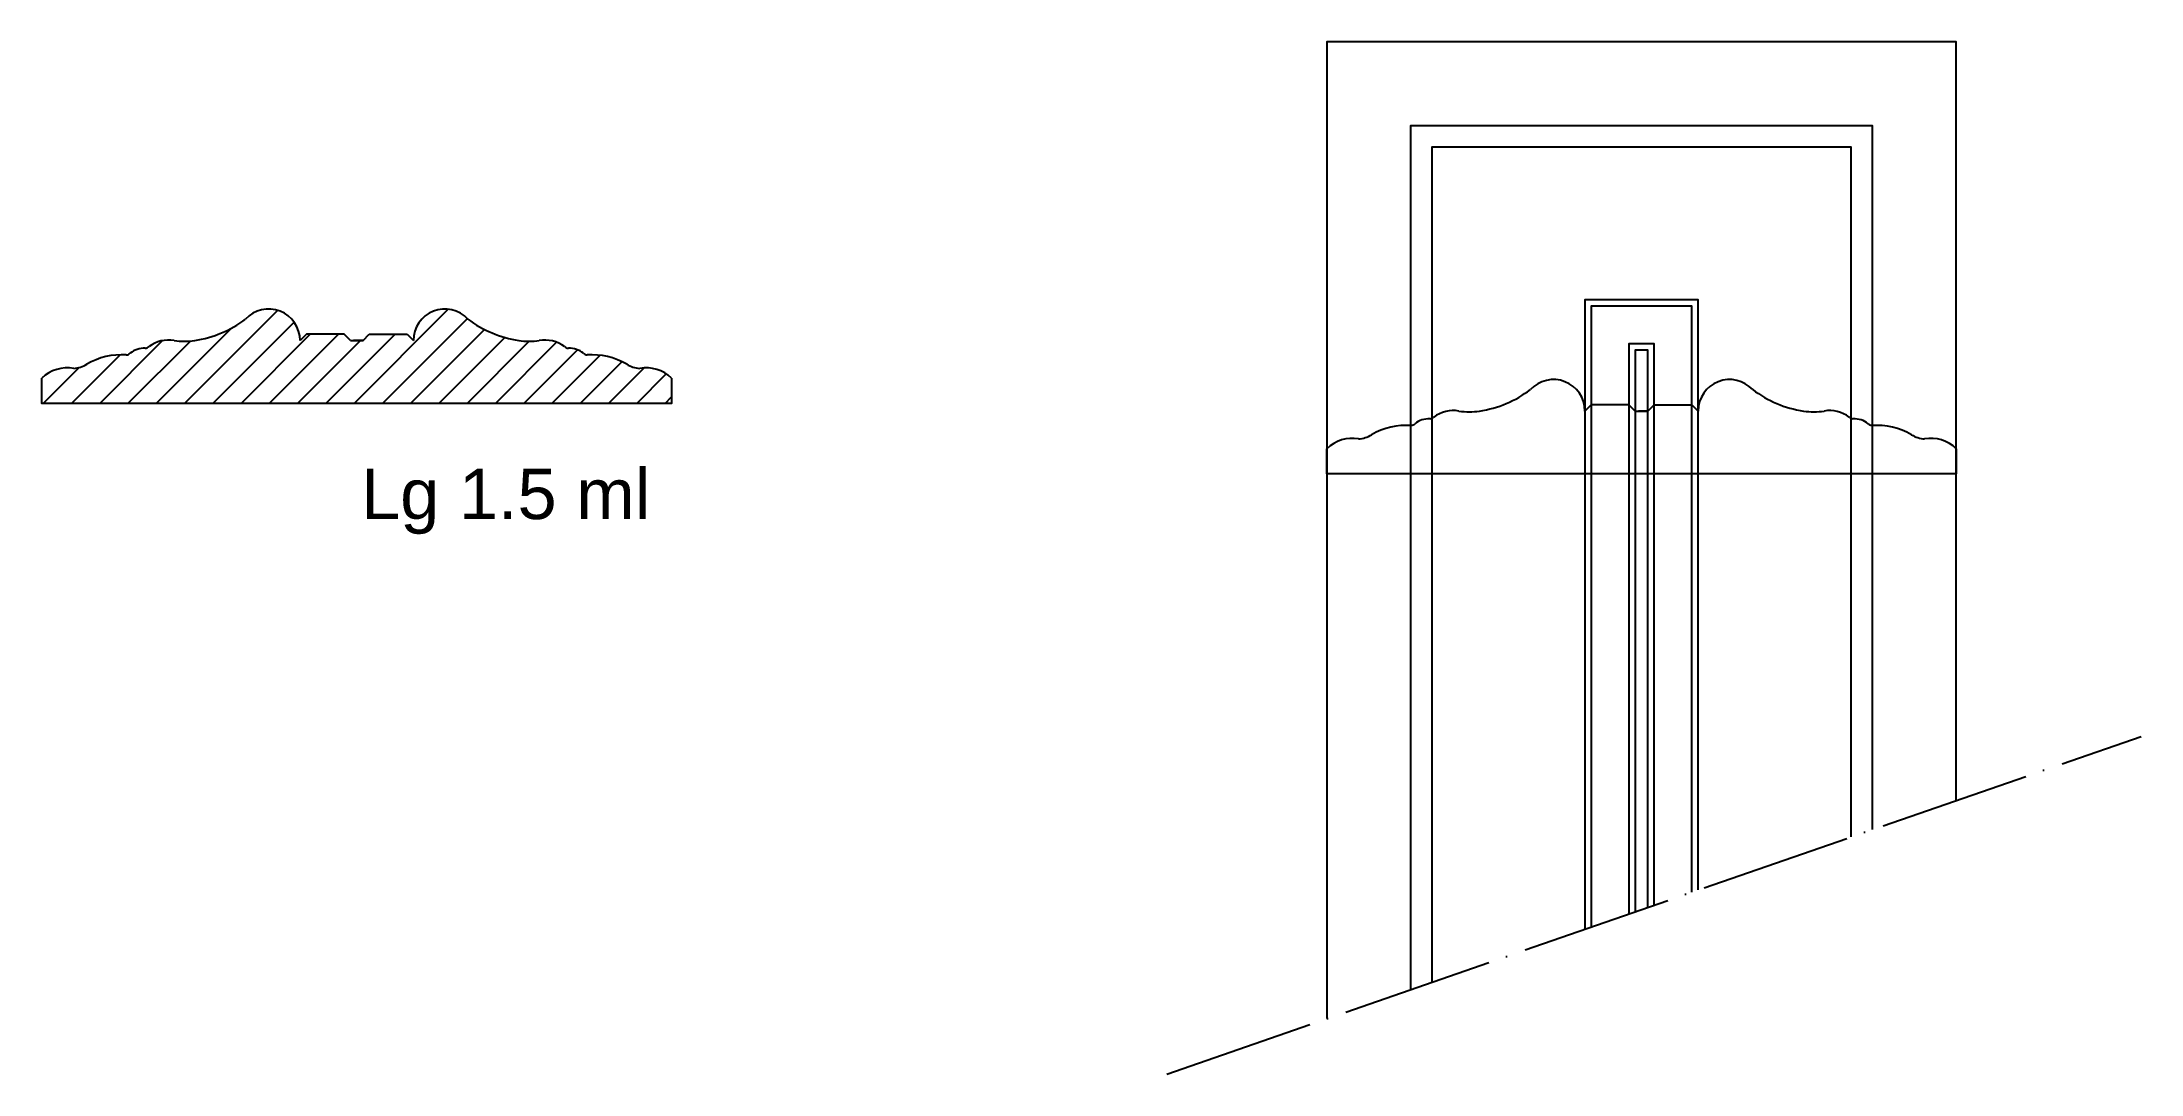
# Model space of a CAD drawing. Header units: millimetres. Extents: x 926 to 1259, y 788 to 952.
import ezdxf

# ---------------------------------------------------------------- set-up
doc = ezdxf.new("R2010")
doc.units = ezdxf.units.MM
doc.linetypes.add('ACAD_ISO04W100', pattern=[30, 24, -3, 0, -3])
doc.layers.add('axes', color=254, linetype='ACAD_ISO04W100')
doc.layers.add('Cloison', color=7, linetype='Continuous')
doc.layers.add('cloisons', color=7, linetype='Continuous', lineweight=25)
doc.styles.get("Standard").update_dxf_attribs({"font": 'arial.ttf'})

msp = doc.modelspace()

# ---------------------------------------------------------------- hatches: boundary and pattern name
at = {"layer": 'Cloison'}
h = msp.add_hatch(dxfattribs=at)
h.set_pattern_fill('ANSI31', color=256)
h.paths.add_polyline_path([(1020.53, 899.9, -0.11894), (1018.47, 900.57, 0.142766), (1012.49, 902.05, -0.247365), (1011.58, 902.31, 0.163924), (1009.52, 903.1, -0.214484), (1008.58, 903.38, 0.201412), (1004.62, 904.35, -0.080766), (1001.32, 904.34, -0.125641), (993.25, 907.74, 0.68153), (984.58, 904.34), (983.58, 905.34), (977.58, 905.34), (976.58, 904.34), (975.08, 904.34), (974.58, 904.34), (973.58, 905.34), (967.58, 905.34), (966.58, 904.34, 0.68153), (957.92, 907.74, -0.125641), (949.85, 904.34, -0.080766), (946.55, 904.35, 0.201412), (942.58, 903.38, -0.214484), (941.64, 903.1, 0.163924), (939.58, 902.31, -0.247365), (938.67, 902.05, 0.142766), (932.69, 900.57, -0.11894), (930.64, 899.9, 0.249069), (925.58, 898.34), (925.58, 894.34), (1025.58, 894.34), (1025.58, 898.34, 0.249069)])

# ---------------------------------------------------------------- linework, layer by layer
at = {"layer": 'axes'}
msp.add_line((1104.29, 787.75), (1259.02, 841.41), dxfattribs=at)
at = {"layer": 'Cloison'}
for points in [[(1229.68, 831.24), (1229.68, 951.78), (1129.68, 951.78), (1129.68, 796.56)], [(1216.36, 826.62), (1216.36, 938.47), (1142.99, 938.47), (1142.99, 801.17)], [(1212.97, 825.44), (1212.97, 935.07), (1146.39, 935.07), (1146.39, 802.35)], [(1188.68, 817.02), (1188.68, 910.78), (1170.68, 910.78), (1170.68, 810.78)], [(1187.68, 816.67), (1187.68, 909.78), (1171.68, 909.78), (1171.68, 811.12)], [(1181.68, 814.59), (1181.68, 903.78), (1177.68, 903.78), (1177.68, 813.2)], [(1180.68, 814.24), (1180.68, 902.78), (1178.68, 902.78), (1178.68, 813.55)]]:
    msp.add_lwpolyline(points, dxfattribs=at)
at = {"layer": 'cloisons'}
for p, q in [((967.58, 905.34), (966.58, 904.34)), ((973.58, 905.34), (967.58, 905.34)), ((974.58, 904.34), (973.58, 905.34)), ((974.58, 904.34), (976.58, 904.34)), ((976.58, 904.34), (975.08, 904.34)), ((976.58, 904.34), (977.58, 905.34)), ((977.58, 905.34), (983.58, 905.34)), ((983.58, 905.34), (984.58, 904.34)), ((1171.68, 894.13), (1170.68, 893.13)), ((1177.68, 894.13), (1171.68, 894.13)), ((1178.68, 893.13), (1177.68, 894.13)), ((1180.68, 893.13), (1181.68, 894.13)), ((1181.68, 894.13), (1187.68, 894.13)), ((1187.68, 894.13), (1188.68, 893.13)), ((1178.68, 893.13), (1180.68, 893.13)), ((1180.68, 893.13), (1179.18, 893.13))]:
    msp.add_line(p, q, dxfattribs=at)
for points in [[(1025.58, 898.34), (1025.58, 894.34), (925.58, 894.34), (925.58, 898.34)], [(1229.68, 887.13), (1229.68, 883.13), (1129.68, 883.13), (1129.68, 887.13)]]:
    msp.add_lwpolyline(points, dxfattribs=at)
for centre, radius, start, end in [((947.22, 921.85), 17.71, 278.5341, 307.1789), ((961.58, 904.34), 5, 0, 137.1025), ((989.58, 904.34), 5, 42.8975, 180), ((1003.95, 921.85), 17.71, 232.8211, 261.4659), ((945.72, 899.14), 5.27, 80.5613, 126.5195), ((948.21, 914.49), 10.28, 260.8694, 279.1306), ((1002.95, 914.49), 10.28, 260.8694, 279.1306), ((1005.45, 899.14), 5.27, 53.4805, 99.4387), ((930.29, 904.49), 4.6, 274.3911, 301.5228), ((938.23, 891.05), 11.01, 86.0933, 120.2029), ((938.88, 903.04), 1.01, 275.6743, 313.6982), ((941.79, 899.65), 3.45, 87.0483, 129.6605), ((941.81, 904.29), 1.2, 277.5151, 310.3786), ((1009.36, 904.29), 1.2, 229.6214, 262.4849), ((1009.38, 899.65), 3.45, 50.3395, 92.9517), ((1012.28, 903.04), 1.01, 226.3018, 264.3257), ((1012.93, 891.05), 11.01, 59.7971, 93.9067), ((1020.88, 904.49), 4.6, 238.4772, 265.6089), ((929.58, 894.36), 5.64, 79.1866, 135.1308), ((1021.59, 894.36), 5.64, 44.8692, 100.8134), ((1165.68, 893.13), 5, 0, 137.1025), ((1193.68, 893.13), 5, 42.8975, 180), ((1151.31, 910.64), 17.71, 278.5341, 307.1789), ((1208.04, 910.64), 17.71, 232.8211, 261.4659), ((1142.33, 879.84), 11.01, 86.0933, 120.2029), ((1142.98, 891.83), 1.01, 275.6743, 313.6982), ((1145.88, 888.44), 3.45, 87.0483, 129.6605), ((1145.9, 893.08), 1.2, 277.5151, 310.3786), ((1149.81, 887.93), 5.27, 80.5613, 126.5195), ((1152.31, 903.28), 10.28, 260.8694, 279.1306), ((1207.05, 903.28), 10.28, 260.8694, 279.1306), ((1209.54, 887.93), 5.27, 53.4805, 99.4387), ((1213.45, 893.08), 1.2, 229.6214, 262.4849), ((1213.48, 888.44), 3.45, 50.3395, 92.9517), ((1216.38, 891.83), 1.01, 226.3018, 264.3257), ((1217.03, 879.84), 11.01, 59.7971, 93.9067), ((1133.68, 883.15), 5.64, 79.1866, 135.1308), ((1134.38, 893.28), 4.6, 274.3911, 301.5228), ((1224.98, 893.28), 4.6, 238.4772, 265.6089), ((1225.68, 883.15), 5.64, 44.8692, 100.8134)]:
    msp.add_arc(centre, radius, start, end, dxfattribs=at)

# ---------------------------------------------------------------- texts
at = {"layer": 'Cloison', "insert": (976.27, 883.95), "char_height": 8, "attachment_point": 1}
msp.add_mtext_dynamic_manual_height_columns('Lg 1.5 ml', width=63.2527, gutter_width=12.5, heights=[0], dxfattribs=at)

doc.saveas('drawing.dxf')
